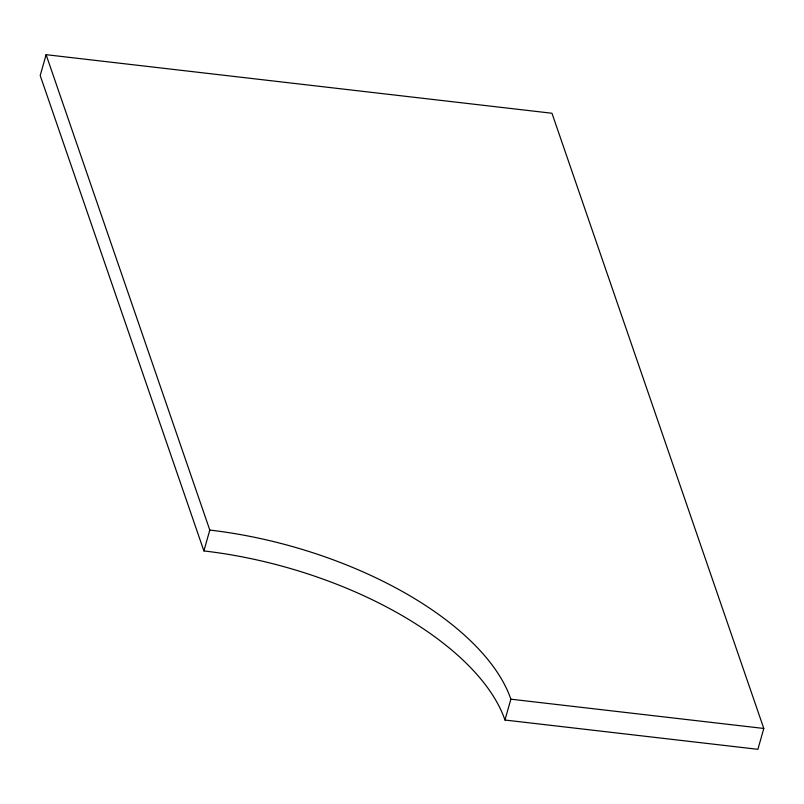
<?xml version="1.0" encoding="UTF-8"?>
<svg xmlns="http://www.w3.org/2000/svg" width="804" height="804" viewBox="0 0 804 804"><rect width="100%" height="100%" fill="white"/><g stroke="black" fill="none" stroke-linecap="round" stroke-linejoin="round"><path stroke-width="1.21" d="M46.109 54.682L40.2 75.536L203.894 550.931A265.139 128.067 15.8 0 1 504.962 720.032L757.891 749.318L763.8 728.464L551.966 113.253L46.109 54.682L209.804 530.077L203.894 550.931M504.962 720.032L510.872 699.189A265.139 128.067 15.8 0 0 209.804 530.077M510.872 699.189L763.8 728.464"/></g></svg>
